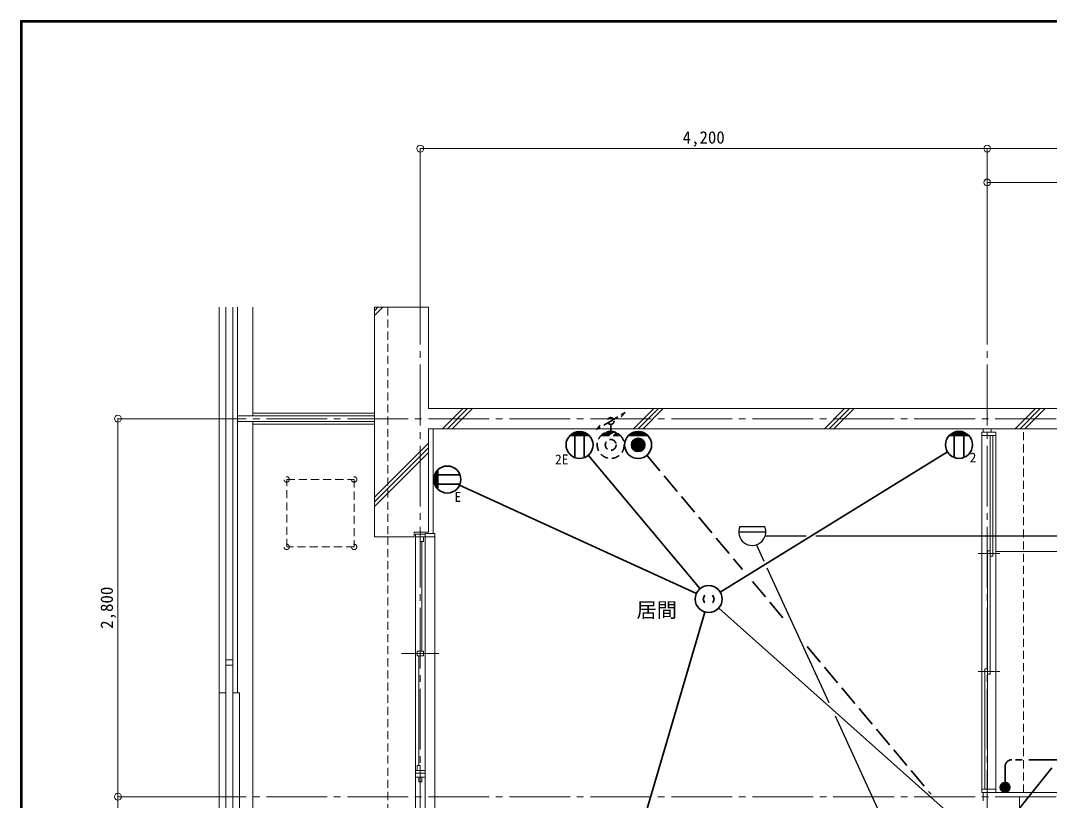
# Model space of a CAD drawing. Units: millimetres at full size, sheet at 1:50. Extents: x -9674 to 9699, y -6794 to 6791.
# Drawn here: x -9674 to -2052, y 1015 to 6791 of the extents above; entities that cross this region are included whole.
import ezdxf
from ezdxf.enums import TextEntityAlignment as Align

# ---------------------------------------------------------------- set-up
doc = ezdxf.new("R2010")
doc.units = ezdxf.units.MM
doc.header["$LTSCALE"] = 50
doc.header["$PDMODE"] = 32
doc.header["$PDSIZE"] = 50
for name, pattern in [('CHAIN1', [8, 5, -1, 1, -1]), ('CHAIN2', [12, 9, -1, 1, -1]), ('DASHED1', [1.8, 1.2, -0.6]), ('DASHED3', [4, 3, -1])]:
    doc.linetypes.add(name, pattern=pattern)
for name, color, linetype, lineweight in [('0-0_図面枠', 7, 'Continuous', 9), ('1-0_芯', 134, 'CHAIN2', 9), ('1-1_躯体', 134, 'Continuous', 9), ('1-2_間仕切', 134, 'Continuous', 9), ('1-3_建具', 134, 'Continuous', 9), ('1-4_仕上げ', 134, 'Continuous', 9), ('1-6_ﾊﾞﾙｺﾆｰ・階段', 134, 'Continuous', 9), ('1-7_その他', 134, 'DASHED1', 9), ('1-8_ハッチ', 134, 'Continuous', 9), ('1-B_寸法', 134, 'Continuous', 9), ('1-C_梁', 134, 'DASHED1', 9), ('2-0_芯', 2, 'Continuous', 35), ('3-2', 3, 'DASHED1', 35), ('3-3', 1, 'Continuous', 25), ('3-E', 3, 'Continuous', 35)]:
    doc.layers.add(name, color=color, linetype=linetype, lineweight=lineweight)
doc.layers.add('1-A_文字', color=134, linetype='Continuous')
doc.styles.add('ＭＳ ゴシック', font='')
doc.styles.get('ＭＳ ゴシック').set_extended_font_data('MS Gothic')

msp = doc.modelspace()

# ---------------------------------------------------------------- linework, layer by layer
at = {"layer": '0-0_図面枠'}
for p, q in [((-9673.92, 6791.43), (-9673.92, -6793.93)), ((-9672.16, 6789.66), (-9672.16, -6792.16)), ((9697.16, 6789.66), (-9672.16, 6789.66)), ((-9670.4, 6787.9), (-9670.4, -6790.4)), ((9695.4, 6787.9), (-9670.4, 6787.9)), ((-9668.64, -6788.64), (-9668.64, 6786.14)), ((-9668.64, 6786.14), (9693.64, 6786.14)), ((-9666.87, 6784.38), (-9666.87, -6786.88)), ((9691.87, 6784.38), (-9666.87, 6784.38)), ((-9665.11, 6782.61), (-9665.11, -6785.11)), ((9690.11, 6782.61), (-9665.11, 6782.61)), ((9688.35, 6780.85), (-9663.35, 6780.85)), ((-9663.35, 6780.85), (-9663.35, -6783.35))]:
    msp.add_line(p, q, dxfattribs=at)
msp.add_lwpolyline([(9698.92, -6793.93), (9698.92, 6791.43), (-9673.92, 6791.43)], dxfattribs=at)
at = {"layer": '1-0_芯'}
for p, q in [((-6712.5, 4842.91), (-6712.5, -3587.09)), ((-2512.5, 4842.91), (-2512.5, -3587.09)), ((-8452.5, 3842.91), (8157.5, 3842.91)), ((-8452.5, 1042.91), (2787.5, 1042.91)), ((-2272.5, 1042.91), (-2272.5, 132.91))]:
    msp.add_line(p, q, dxfattribs=at)
at = {"layer": '1-1_躯体'}
for p, q in [((-7052.5, 4667.91), (-7052.5, 2967.91)), ((-6652.5, 3917.91), (6047.5, 3917.91)), ((-6652.5, 3767.91), (6047.5, 3767.91)), ((-6652.5, 3767.91), (-6652.5, 3002.91)), ((-6652.5, 3002.91), (-6757.5, 3002.91)), ((-6757.5, 3002.91), (-6757.5, 2967.91)), ((-7052.5, 2967.91), (-6757.5, 2967.91))]:
    msp.add_line(p, q, dxfattribs=at)
at = {"layer": '1-1_躯体', "linetype": 'DASHED1'}
msp.add_line((-6952.5, 4667.91), (-6952.5, 2967.91), dxfattribs=at)
at = {"layer": '1-1_躯体'}
msp.add_lwpolyline([(-7052.5, 4667.91), (-6652.5, 4667.91), (-6652.5, 3917.91)], dxfattribs=at)
at = {"layer": '1-2_間仕切'}
for p, q in [((-2542.5, 3767.91), (-2542.5, 3742.91)), ((-2482.5, 3767.91), (-2482.5, 3742.91)), ((-2542.5, 1072.91), (-592.5, 1072.91)), ((-2542.5, 1072.91), (-2542.5, 1012.91))]:
    msp.add_line(p, q, dxfattribs=at)
at = {"layer": '1-3_建具'}
for p, q in [((-2552.5, 3742.91), (-2552.5, 3717.91)), ((-2447.5, 3742.91), (-2552.5, 3742.91)), ((-2447.5, 3742.91), (-2447.5, 3717.91)), ((-2447.5, 3717.91), (-2552.5, 3717.91)), ((-2552.5, 3717.91), (-2552.5, 1097.91)), ((-2490, 2824.58), (-2490, 3717.91)), ((-2470, 3717.91), (-2470, 2824.58)), ((-2447.5, 1097.91), (-2447.5, 3717.91)), ((-6747.5, 2987.91), (-6747.5, 2952.91)), ((-6747.5, 2987.91), (-6677.5, 2987.91)), ((-6677.5, 2992.91), (-6677.5, 2967.91)), ((-6605.5, 2992.91), (-6677.5, 2992.91)), ((-6677.5, 2967.91), (-6747.5, 2967.91)), ((-6747.5, 1252.91), (-6747.5, 2952.91)), ((-6712.5, 2932.91), (-6712.5, 2967.91)), ((-6688.5, 2932.91), (-6712.5, 2932.91)), ((-6700.5, 2932.91), (-6700.5, 2120.41)), ((-6688.5, 2932.91), (-6688.5, 2967.91)), ((-6677.5, 2952.91), (-6677.5, 2967.91)), ((-6677.5, 1252.91), (-6677.5, 2952.91)), ((-6605.5, 2967.91), (-6605.5, -1462.09)), ((-2420, 2844.58), (-2580, 2844.58)), ((-2510, 2864.58), (-2510, 1951.25)), ((-2510, 2864.58), (-2490, 2864.58)), ((-2490, 1951.25), (-2490, 2864.58)), ((-2470, 2824.58), (-2490, 2824.58)), ((-6850.98, 2102.91), (-6574.02, 2102.91)), ((-6736.5, 2085.41), (-6736.5, 2120.41)), ((-6688.5, 2085.41), (-6736.5, 2085.41)), ((-6724.5, 1272.91), (-6724.5, 2085.41)), ((-6712.5, 2085.41), (-6712.5, 2120.41)), ((-2530, 1991.25), (-2510, 1991.25)), ((-2530, 1097.91), (-2530, 1991.25)), ((-2510, 1991.25), (-2510, 1097.91)), ((-2420, 1971.25), (-2580, 1971.25)), ((-2510, 1951.25), (-2490, 1951.25)), ((-6747.5, 1172.91), (-6747.5, 1252.91)), ((-6677.5, 1237.91), (-6747.5, 1237.91)), ((-6736.5, 1272.91), (-6712.5, 1272.91)), ((-6736.5, 1272.91), (-6736.5, 1237.91)), ((-6712.5, 1272.91), (-6712.5, 1237.91)), ((-6677.5, 1252.91), (-6677.5, 1172.91)), ((-6747.5, 1217.91), (-6677.5, 1217.91)), ((-6677.5, 1187.91), (-6747.5, 1187.91)), ((-6747.5, 332.91), (-6747.5, 1172.91)), ((-6724.5, 1152.91), (-6724.5, 1187.91)), ((-6700.5, 1152.91), (-6724.5, 1152.91)), ((-6712.5, 1152.91), (-6712.5, 352.91)), ((-6700.5, 1152.91), (-6700.5, 1187.91)), ((-6677.5, 332.91), (-6677.5, 1172.91)), ((-2552.5, 1097.91), (-2552.5, 1072.91)), ((-2447.5, 1097.91), (-2552.5, 1097.91)), ((-2447.5, 1072.91), (-2552.5, 1072.91)), ((-2447.5, 1097.91), (-2447.5, 1072.91))]:
    msp.add_line(p, q, dxfattribs=at)
for points in [[(-6605.5, 2992.91), (-6605.5, 2967.91), (-6677.5, 2967.91)], [(-6688.5, 2085.41), (-6688.5, 2120.41), (-6736.5, 2120.41)]]:
    msp.add_lwpolyline(points, dxfattribs=at)
at = {"layer": '1-4_仕上げ'}
msp.add_line((-2447.5, 2859.58), (1042.5, 2859.58), dxfattribs=at)
at = {"layer": '1-6_ﾊﾞﾙｺﾆｰ・階段'}
for p, q in [((-8202.5, -2959.72), (-8202.5, 4667.91)), ((-8152.5, -2959.72), (-8152.5, 4667.91)), ((-8102.5, -2959.72), (-8102.5, 4667.91)), ((-8067.5, 4667.91), (-8067.5, 1812.91)), ((-7952.5, 3862.91), (-7952.5, 4667.91)), ((-7052.5, 3862.91), (-8067.5, 3862.91)), ((-7052.5, 3822.91), (-8067.5, 3822.91)), ((-7052.5, 3882.91), (-7952.5, 3882.91)), ((-7952.5, 3802.91), (-7952.5, 3822.91)), ((-7052.5, 3802.91), (-7952.5, 3802.91)), ((-7952.5, -1937.09), (-7952.5, 3802.91)), ((-8152.5, 2057.91), (-8102.5, 2057.91)), ((-8152.5, 2017.91), (-8102.5, 2017.91)), ((-8202.5, 1812.91), (-8152.5, 1812.91)), ((-8102.5, 1812.91), (-8052.5, 1812.91)), ((-8052.5, -307.09), (-8052.5, 1812.91))]:
    msp.add_line(p, q, dxfattribs=at)
at = {"layer": '1-7_その他'}
for p, q in [((-7702.5, 3392.91), (-7202.5, 3392.91)), ((-7702.5, 2892.91), (-7702.5, 3392.91)), ((-7202.5, 3392.91), (-7202.5, 2892.91)), ((-7202.5, 2892.91), (-7702.5, 2892.91))]:
    msp.add_line(p, q, dxfattribs=at)
for centre in [(-7702.5, 3392.91), (-7202.5, 3392.91), (-7702.5, 2892.91), (-7202.5, 2892.91)]:
    msp.add_circle(centre, 20, dxfattribs=at)
at = {"layer": '1-8_ハッチ'}
for p, q in [((-7052.5, 4606.08), (-6990.67, 4667.91)), ((-7052.5, 4641.44), (-7026.02, 4667.91)), ((-6547.17, 3767.91), (-6397.17, 3917.91)), ((-6511.81, 3767.91), (-6361.81, 3917.91)), ((-6476.46, 3767.91), (-6326.46, 3917.91)), ((-5132.95, 3767.91), (-4982.95, 3917.91)), ((-5097.6, 3767.91), (-4947.6, 3917.91)), ((-5062.24, 3767.91), (-4912.24, 3917.91)), ((-3718.74, 3767.91), (-3568.74, 3917.91)), ((-3683.38, 3767.91), (-3533.38, 3917.91)), ((-3648.03, 3767.91), (-3498.03, 3917.91)), ((-2304.53, 3767.91), (-2154.53, 3917.91)), ((-2269.17, 3767.91), (-2119.17, 3917.91)), ((-2233.81, 3767.91), (-2083.81, 3917.91)), ((-6617.5, 3767.91), (-6617.5, 2992.91)), ((-7052.5, 3262.58), (-6652.5, 3662.58)), ((-7052.5, 3227.22), (-6652.5, 3627.22)), ((-7052.5, 3191.87), (-6652.5, 3591.87))]:
    msp.add_line(p, q, dxfattribs=at)
at = {"layer": '1-B_寸法'}
for p, q in [((-6712.5, 5842.91), (-6712.5, 4842.91)), ((-6712.5, 5842.91), (-2512.5, 5842.91)), ((-2512.5, 5842.91), (-2512.5, 4842.91)), ((-2512.5, 5842.91), (1987.5, 5842.91)), ((-2512.5, 5592.91), (1087.5, 5592.91)), ((-8952.5, 3842.91), (-8952.5, 1042.91)), ((-8952.5, 3842.91), (-8452.5, 3842.91)), ((-8952.5, 1042.91), (-8952.5, 132.91)), ((-8952.5, 1042.91), (-8452.5, 1042.91))]:
    msp.add_line(p, q, dxfattribs=at)
for p in [(-6712.5, 5842.91), (-2512.5, 5842.91), (-2512.5, 5592.91), (-8952.5, 3842.91), (-8952.5, 1042.91)]:
    msp.add_point(p, dxfattribs=at)
at = {"layer": '1-C_梁'}
for p, q in [((-2242.5, 1072.91), (-2242.5, 3767.91)), ((-6952.5, 2967.91), (-6952.5, -1462.09))]:
    msp.add_line(p, q, dxfattribs=at)
at = {"layer": '2-0_芯'}
for p, q in [((-5491.21, 3739.57), (-5574.14, 3739.57)), ((-5567.68, 3554.86), (-5567.68, 3742.25)), ((-5508.36, 3745.57), (-5557, 3745.57)), ((-5497.68, 3554.86), (-5497.68, 3742.25)), ((-2763.18, 3739.89), (-2680.26, 3739.89)), ((-2756.72, 3742.57), (-2756.72, 3555.17)), ((-2746.04, 3745.89), (-2697.4, 3745.89)), ((-2686.72, 3742.57), (-2686.72, 3555.17)), ((-5461.26, 3718.57), (-5604.09, 3718.57)), ((-5464.33, 3721.57), (-5601.02, 3721.57)), ((-5471.37, 3727.57), (-5593.99, 3727.57)), ((-5480, 3733.57), (-5585.36, 3733.57)), ((-2793.13, 3718.89), (-2650.31, 3718.89)), ((-2790.06, 3721.89), (-2653.38, 3721.89)), ((-2783.03, 3727.89), (-2660.41, 3727.89)), ((-2774.4, 3733.89), (-2669.04, 3733.89)), ((-2806.88, 3596.41), (-4490.89, 2558.98)), ((-5468.45, 3571.88), (-4640.24, 2583.18)), ((-6603.56, 3433.74), (-6603.56, 3350.81)), ((-6597.56, 3444.96), (-6597.56, 3339.6)), ((-6591.56, 3453.59), (-6591.56, 3330.97)), ((-6585.56, 3460.62), (-6585.56, 3323.94)), ((-6582.55, 3463.69), (-6582.55, 3320.86)), ((-6609.56, 3416.6), (-6609.56, 3367.96)), ((-6606.24, 3427.28), (-6418.84, 3427.28)), ((-6606.24, 3357.28), (-6418.84, 3357.28)), ((-4666.96, 2548.12), (-6421.58, 3350.68)), ((-4501.35, 2440.03), (-2491.94, 650.95)), ((-4604.19, 2410.58), (-5504.23, -655.49)), ((-2389.38, 1146.72), (-2389.38, 1077.31)), ((-2379.78, 1148.02), (-2379.78, 1076.01)), ((-2370.18, 1146.72), (-2370.18, 1077.31)), ((-2408.58, 1133.62), (-2408.58, 1090.41)), ((-2398.98, 1142.47), (-2398.98, 1081.56)), ((-2360.57, 1142.47), (-2360.57, 1081.56)), ((-2350.97, 1133.62), (-2350.97, 1090.41))]:
    msp.add_line(p, q, dxfattribs=at)
at = {"layer": '2-0_芯', "linetype": 'CHAIN1'}
for p, q in [((-1553.95, 1316.84), (-2329.78, 1316.84)), ((-2379.78, 1266.84), (-2379.78, 1148.02))]:
    msp.add_line(p, q, dxfattribs=at)
at = {"layer": '2-0_芯'}
for centre, radius in [((-5532.68, 3648.55), 100.02), ((-2721.72, 3648.87), 100.02), ((-6512.54, 3392.28), 100.02), ((-4576.03, 2506.53), 100), ((-2379.78, 1112.02), 36.01)]:
    msp.add_circle(centre, radius, dxfattribs=at)
for centre, start, end in [((-4575.95, 2506.53), 134.60828, 225.39175), ((-4576.11, 2506.53), 314.60828, 45.39175)]:
    msp.add_arc(centre, 40.08, start, end, dxfattribs=at)
at = {"layer": '2-0_芯', "linetype": 'CHAIN1'}
msp.add_arc((-2329.78, 1266.84), 50, 90, 180, dxfattribs=at)
at = {"layer": '3-2'}
for p, q in [((-5301.81, 3825.5), (-5193.56, 3888)), ((-5193.56, 3888), (-5224.46, 3857.1)), ((-5301.81, 3825.5), (-5410.07, 3763)), ((-5410.07, 3763), (-5379.17, 3793.9)), ((-5349.31, 3736.55), (-5254.32, 3736.55)), ((-5335.93, 3742.55), (-5267.7, 3742.55)), ((-5301.81, 3748.55), (-5301.81, 3800.5)), ((-5373.23, 3718.55), (-5230.4, 3718.55)), ((-5366.81, 3724.55), (-5236.82, 3724.55)), ((-5359.05, 3730.55), (-5244.58, 3730.55))]:
    msp.add_line(p, q, dxfattribs=at)
for centre, radius in [((-5301.81, 3825.5), 25), ((-5301.81, 3648.55), 100), ((-5301.81, 3648.55), 40)]:
    msp.add_circle(centre, radius, dxfattribs=at)
at = {"layer": '3-3'}
for p, q in [((-4352.97, 3004.28), (-4152.93, 3004.28)), ((-4344.64, 3044.29), (-4161.27, 3044.29)), ((-4157.53, 2974.28), (-3854.9, 2974.28)), ((-3781.55, 2974.28), (-431.81, 2974.28)), ((-4222.87, 2908.89), (-4167.5, 2788.55)), ((-4144.43, 2738.41), (-3685.42, 1740.84)), ((-3639.85, 1641.79), (-2763.52, -262.77))]:
    msp.add_line(p, q, dxfattribs=at)
msp.add_arc((-4252.95, 3004.29), 100.03, 156.4305, 23.56947, dxfattribs=at)
at = {"layer": '3-E'}
for p, q in [((-5146.2, 3736.55), (-5051.2, 3736.55)), ((-5132.82, 3742.55), (-5064.58, 3742.55)), ((-5170.12, 3718.55), (-5027.29, 3718.55)), ((-5163.69, 3724.55), (-5033.71, 3724.55)), ((-5155.94, 3730.55), (-5041.47, 3730.55)), ((-5143.7, 3626.76), (-5143.7, 3670.35)), ((-5138.7, 3618.55), (-5138.7, 3678.55)), ((-5133.7, 3612.84), (-5133.7, 3684.26)), ((-5128.7, 3608.55), (-5128.7, 3688.55)), ((-5123.7, 3605.25), (-5123.7, 3691.85)), ((-5118.7, 3602.73), (-5118.7, 3694.38)), ((-5113.7, 3600.85), (-5113.7, 3696.25)), ((-5108.7, 3599.56), (-5108.7, 3697.54)), ((-5103.7, 3598.8), (-5103.7, 3698.3)), ((-5098.7, 3598.55), (-5098.7, 3698.55)), ((-5093.7, 3598.8), (-5093.7, 3698.3)), ((-5088.7, 3599.56), (-5088.7, 3697.54)), ((-5083.7, 3600.85), (-5083.7, 3696.25)), ((-5078.7, 3602.73), (-5078.7, 3694.38)), ((-5073.7, 3605.25), (-5073.7, 3691.85)), ((-5068.7, 3608.55), (-5068.7, 3688.55)), ((-5063.7, 3612.84), (-5063.7, 3684.26)), ((-5058.7, 3618.55), (-5058.7, 3678.55)), ((-5053.7, 3626.76), (-5053.7, 3670.35)), ((-2270.15, 961.19), (-2033.8, 1256.73))]:
    msp.add_line(p, q, dxfattribs=at)
at = {"layer": '3-E', "linetype": 'DASHED3'}
for p, q in [((-5034.44, 3571.93), (-4324.97, 2726.01)), ((-4250.41, 2637.11), (-4004.66, 2344.1)), ((-3846.28, 2155.25), (-2928.48, 1060.94))]:
    msp.add_line(p, q, dxfattribs=at)
at = {"layer": '3-E'}
for radius in [100, 50]:
    msp.add_circle((-5098.7, 3648.55), radius, dxfattribs=at)

# ---------------------------------------------------------------- texts
at = {"layer": '1-A_文字', "style": 'ＭＳ ゴシック'}
msp.add_text('居間', height=110, dxfattribs=at).set_placement((-5110.51, 2338.11), align=Align.BOTTOM_LEFT)
at = {"layer": '1-B_寸法', "style": 'ＭＳ ゴシック'}
msp.add_text('4,200', height=91.64, dxfattribs=at).set_placement((-4768.75, 5852.91), align=Align.BOTTOM_LEFT)
msp.add_text('2,800', height=91.64, rotation=90, dxfattribs=at).set_placement((-8962.5, 2286.66), align=Align.BOTTOM_LEFT)
at = {"layer": '2-0_芯', "color": 7, "style": 'ＭＳ ゴシック'}
for s, p in [('2', (-2642.9, 3496.33)), ('2E', (-5714.74, 3482.75)), ('E', (-6459.23, 3204.57))]:
    msp.add_text(s, height=73.31, dxfattribs=at).set_placement(p, align=Align.BOTTOM_LEFT)

doc.saveas('drawing.dxf')
